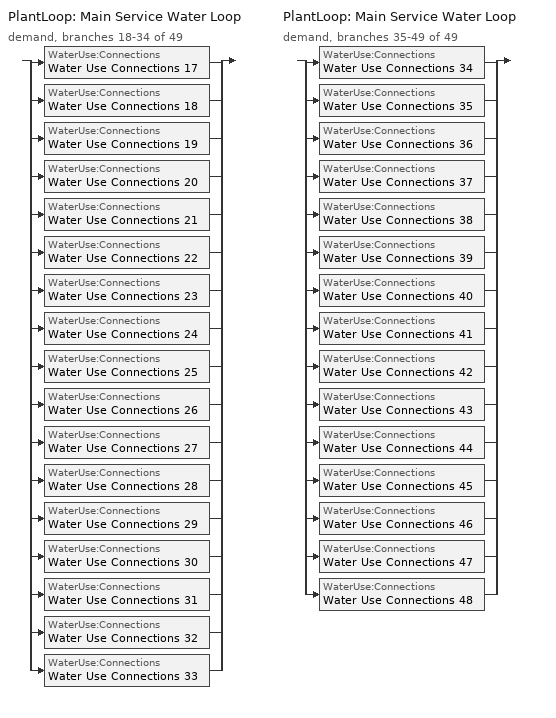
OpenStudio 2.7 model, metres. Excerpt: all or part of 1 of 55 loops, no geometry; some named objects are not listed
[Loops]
PlantLoop 'Main Service Water Loop'
 demand, branches 18-34 of 49: split
  | WaterUse:Connections 'Water Use Connections 17'
  | WaterUse:Connections 'Water Use Connections 18'
  | WaterUse:Connections 'Water Use Connections 19'
  | WaterUse:Connections 'Water Use Connections 20'
  | WaterUse:Connections 'Water Use Connections 21'
  | WaterUse:Connections 'Water Use Connections 22'
  | WaterUse:Connections 'Water Use Connections 23'
  | WaterUse:Connections 'Water Use Connections 24'
  | WaterUse:Connections 'Water Use Connections 25'
  | WaterUse:Connections 'Water Use Connections 26'
  | WaterUse:Connections 'Water Use Connections 27'
  | WaterUse:Connections 'Water Use Connections 28'
  | WaterUse:Connections 'Water Use Connections 29'
  | WaterUse:Connections 'Water Use Connections 30'
  | WaterUse:Connections 'Water Use Connections 31'
  | WaterUse:Connections 'Water Use Connections 32'
  | WaterUse:Connections 'Water Use Connections 33'
PlantLoop 'Main Service Water Loop'
 demand, branches 35-49 of 49: split
  | WaterUse:Connections 'Water Use Connections 34'
  | WaterUse:Connections 'Water Use Connections 35'
  | WaterUse:Connections 'Water Use Connections 36'
  | WaterUse:Connections 'Water Use Connections 37'
  | WaterUse:Connections 'Water Use Connections 38'
  | WaterUse:Connections 'Water Use Connections 39'
  | WaterUse:Connections 'Water Use Connections 40'
  | WaterUse:Connections 'Water Use Connections 41'
  | WaterUse:Connections 'Water Use Connections 42'
  | WaterUse:Connections 'Water Use Connections 43'
  | WaterUse:Connections 'Water Use Connections 44'
  | WaterUse:Connections 'Water Use Connections 45'
  | WaterUse:Connections 'Water Use Connections 46'
  | WaterUse:Connections 'Water Use Connections 47'
  | WaterUse:Connections 'Water Use Connections 48'
[WaterUse:Connections]
Name | Water Use Equipment Name 1
Water Use Connections 17 | OR3_Flr_2 Service Water Use 0.02gpm
Water Use Connections 18 | OR4_Flr_2 Service Water Use 0.28gpm
Water Use Connections 19 | IC_PatRoom1_Mult5_Flr_2 Service Water Use 0.01gpm
Water Use Connections 20 | IC_PatRoom2_Flr_2 Service Water Use 0.01gpm
Water Use Connections 21 | IC_PatRoom3_Mult6_Flr_2 Service Water Use 0.01gpm
Water Use Connections 22 | PatRoom1_Mult10_Flr_3 Service Water Use 0.01gpm
Water Use Connections 23 | PatRoom1_Mult10_Flr_4 Service Water Use 0.01gpm
Water Use Connections 24 | PatRoom2_Flr_3 Service Water Use 0.01gpm
Water Use Connections 25 | PatRoom2_Flr_4 Service Water Use 0.01gpm
Water Use Connections 26 | PatRoom3_Mult10_Flr_3 Service Water Use 0.01gpm
Water Use Connections 27 | PatRoom3_Mult10_Flr_4 Service Water Use 0.01gpm
Water Use Connections 28 | PatRoom4_Flr_3 Service Water Use 0.01gpm
Water Use Connections 29 | PatRoom4_Flr_4 Service Water Use 0.01gpm
Water Use Connections 30 | PatRoom5_Mult10_Flr_3 Service Water Use 0.01gpm
Water Use Connections 31 | PatRoom5_Mult10_Flr_4 Service Water Use 0.01gpm
Water Use Connections 32 | PatRoom6_Flr_3 Service Water Use 0.01gpm
Water Use Connections 33 | PatRoom6_Flr_4 Service Water Use 0.01gpm
Water Use Connections 34 | PatRoom7_Mult10_Flr_3 Service Water Use 0.01gpm
Water Use Connections 35 | PatRoom7_Mult10_Flr_4 Service Water Use 0.01gpm
Water Use Connections 36 | PatRoom8_Flr_3 Service Water Use 0.01gpm
Water Use Connections 37 | PatRoom8_Flr_4 Service Water Use 0.01gpm
Water Use Connections 38 | PhysTherapy_Flr_3 Service Water Use 0.06gpm
Water Use Connections 39 | ICU_Flr_2 Service Water Use 0.01gpm
Water Use Connections 40 | Basement Service Water Use 2.83gpm
Water Use Connections 41 | Lab_Flr_3 Service Water Use 0.14gpm
Water Use Connections 42 | Lab_Flr_4 Service Water Use 0.2gpm
Water Use Connections 43 | Lobby_Records_Flr_1 Service Water Use 0.56gpm
Water Use Connections 44 | Office1_Flr_5 Service Water Use 0.01gpm
Water Use Connections 45 | Office1_Mult4_Flr_1 Service Water Use 0.01gpm
Water Use Connections 46 | Office2_Mult5_Flr_5 Service Water Use 0.01gpm
Water Use Connections 47 | Office3_Flr_5 Service Water Use 0.01gpm
Water Use Connections 48 | Office4_Mult6_Flr_5 Service Water Use 0.01gpm
[WaterUse:Equipment:Definition] Sensible Fraction Schedule=Fraction Sensible - 0.2; Latent Fraction Schedule=Fraction Latent - 0.05
Name | Peak Flow Rate {m3/s} | Target Temperature Schedule
OR3_Flr_2 Service Water Use Def 0.02gpm | 1.11022e-06 | Mixed Water At Faucet Temp - 140F 16
OR4_Flr_2 Service Water Use Def 0.28gpm | 1.77635e-05 | Mixed Water At Faucet Temp - 140F 17
IC_PatRoom1_Mult5_Flr_2 Service Water Use Def 0.01gpm | 4.99598e-07 | Mixed Water At Faucet Temp - 140F 18
IC_PatRoom2_Flr_2 Service Water Use Def 0.01gpm | 6.6613e-07 | Mixed Water At Faucet Temp - 140F 19
IC_PatRoom3_Mult6_Flr_2 Service Water Use Def 0.01gpm | 4.99598e-07 | Mixed Water At Faucet Temp - 140F 20
PatRoom1_Mult10_Flr_3 Service Water Use Def 0.01gpm | 4.99598e-07 | Mixed Water At Faucet Temp - 140F 21
PatRoom1_Mult10_Flr_4 Service Water Use Def 0.01gpm | 4.99598e-07 | Mixed Water At Faucet Temp - 140F 22
PatRoom2_Flr_3 Service Water Use Def 0.01gpm | 8.32663e-07 | Mixed Water At Faucet Temp - 140F 23
PatRoom2_Flr_4 Service Water Use Def 0.01gpm | 8.32663e-07 | Mixed Water At Faucet Temp - 140F 24
PatRoom3_Mult10_Flr_3 Service Water Use Def 0.01gpm | 4.82988e-07 | Mixed Water At Faucet Temp - 140F 25
PatRoom3_Mult10_Flr_4 Service Water Use Def 0.01gpm | 4.82988e-07 | Mixed Water At Faucet Temp - 140F 26
PatRoom4_Flr_3 Service Water Use Def 0.01gpm | 8.32663e-07 | Mixed Water At Faucet Temp - 140F 27
PatRoom4_Flr_4 Service Water Use Def 0.01gpm | 8.32663e-07 | Mixed Water At Faucet Temp - 140F 28
PatRoom5_Mult10_Flr_3 Service Water Use Def 0.01gpm | 4.99598e-07 | Mixed Water At Faucet Temp - 140F 29
PatRoom5_Mult10_Flr_4 Service Water Use Def 0.01gpm | 4.99598e-07 | Mixed Water At Faucet Temp - 140F 30
PatRoom6_Flr_3 Service Water Use Def 0.01gpm | 6.6613e-07 | Mixed Water At Faucet Temp - 140F 31
PatRoom6_Flr_4 Service Water Use Def 0.01gpm | 6.6613e-07 | Mixed Water At Faucet Temp - 140F 32
PatRoom7_Mult10_Flr_3 Service Water Use Def 0.01gpm | 4.82988e-07 | Mixed Water At Faucet Temp - 140F 33
PatRoom7_Mult10_Flr_4 Service Water Use Def 0.01gpm | 4.82988e-07 | Mixed Water At Faucet Temp - 140F 34
PatRoom8_Flr_3 Service Water Use Def 0.01gpm | 6.6613e-07 | Mixed Water At Faucet Temp - 140F 35
PatRoom8_Flr_4 Service Water Use Def 0.01gpm | 6.6613e-07 | Mixed Water At Faucet Temp - 140F 36
PhysTherapy_Flr_3 Service Water Use Def 0.06gpm | 3.66372e-06 | Mixed Water At Faucet Temp - 140F 37
ICU_Flr_2 Service Water Use Def 0.01gpm | 6.6613e-07 | Mixed Water At Faucet Temp - 140F 38
Basement Service Water Use Def 2.83gpm | 0.000178745 | Mixed Water At Faucet Temp - 140F 39
Lab_Flr_3 Service Water Use Def 0.14gpm | 9.10538e-06 | Mixed Water At Faucet Temp - 140F 40
Lab_Flr_4 Service Water Use Def 0.2gpm | 1.26565e-05 | Mixed Water At Faucet Temp - 140F 41
Lobby_Records_Flr_1 Service Water Use Def 0.56gpm | 3.52488e-05 | Mixed Water At Faucet Temp - 140F 42
Office1_Flr_5 Service Water Use Def 0.01gpm | 3.33284e-07 | Mixed Water At Faucet Temp - 140F 43
Office1_Mult4_Flr_1 Service Water Use Def 0.01gpm | 3.33065e-07 | Mixed Water At Faucet Temp - 140F 44
Office2_Mult5_Flr_5 Service Water Use Def 0.01gpm | 6.8274e-07 | Mixed Water At Faucet Temp - 140F 45
Office3_Flr_5 Service Water Use Def 0.01gpm | 6.6613e-07 | Mixed Water At Faucet Temp - 140F 46
Office4_Mult6_Flr_5 Service Water Use Def 0.01gpm | 3.33065e-07 | Mixed Water At Faucet Temp - 140F 47
[WaterUse:Equipment]
Name | Water Use Equipment Definition | Space | Flow Rate Fraction Schedule
OR3_Flr_2 Service Water Use 0.02gpm | OR3_Flr_2 Service Water Use Def 0.02gpm | OR3_Flr_2 | NECB-H-Service Water Heating
OR4_Flr_2 Service Water Use 0.28gpm | OR4_Flr_2 Service Water Use Def 0.28gpm | OR4_Flr_2 | NECB-H-Service Water Heating
IC_PatRoom1_Mult5_Flr_2 Service Water Use 0.01gpm | IC_PatRoom1_Mult5_Flr_2 Service Water Use Def 0.01gpm | IC_PatRoom1_Mult5_Flr_2 | NECB-H-Service Water Heating
IC_PatRoom2_Flr_2 Service Water Use 0.01gpm | IC_PatRoom2_Flr_2 Service Water Use Def 0.01gpm | IC_PatRoom2_Flr_2 | NECB-H-Service Water Heating
IC_PatRoom3_Mult6_Flr_2 Service Water Use 0.01gpm | IC_PatRoom3_Mult6_Flr_2 Service Water Use Def 0.01gpm | IC_PatRoom3_Mult6_Flr_2 | NECB-H-Service Water Heating
PatRoom1_Mult10_Flr_3 Service Water Use 0.01gpm | PatRoom1_Mult10_Flr_3 Service Water Use Def 0.01gpm | PatRoom1_Mult10_Flr_3 | NECB-H-Service Water Heating
PatRoom1_Mult10_Flr_4 Service Water Use 0.01gpm | PatRoom1_Mult10_Flr_4 Service Water Use Def 0.01gpm | PatRoom1_Mult10_Flr_4 | NECB-H-Service Water Heating
PatRoom2_Flr_3 Service Water Use 0.01gpm | PatRoom2_Flr_3 Service Water Use Def 0.01gpm | PatRoom2_Flr_3 | NECB-H-Service Water Heating
PatRoom2_Flr_4 Service Water Use 0.01gpm | PatRoom2_Flr_4 Service Water Use Def 0.01gpm | PatRoom2_Flr_4 | NECB-H-Service Water Heating
PatRoom3_Mult10_Flr_3 Service Water Use 0.01gpm | PatRoom3_Mult10_Flr_3 Service Water Use Def 0.01gpm | PatRoom3_Mult10_Flr_3 | NECB-H-Service Water Heating
PatRoom3_Mult10_Flr_4 Service Water Use 0.01gpm | PatRoom3_Mult10_Flr_4 Service Water Use Def 0.01gpm | PatRoom3_Mult10_Flr_4 | NECB-H-Service Water Heating
PatRoom4_Flr_3 Service Water Use 0.01gpm | PatRoom4_Flr_3 Service Water Use Def 0.01gpm | PatRoom4_Flr_3 | NECB-H-Service Water Heating
PatRoom4_Flr_4 Service Water Use 0.01gpm | PatRoom4_Flr_4 Service Water Use Def 0.01gpm | PatRoom4_Flr_4 | NECB-H-Service Water Heating
PatRoom5_Mult10_Flr_3 Service Water Use 0.01gpm | PatRoom5_Mult10_Flr_3 Service Water Use Def 0.01gpm | PatRoom5_Mult10_Flr_3 | NECB-H-Service Water Heating
PatRoom5_Mult10_Flr_4 Service Water Use 0.01gpm | PatRoom5_Mult10_Flr_4 Service Water Use Def 0.01gpm | PatRoom5_Mult10_Flr_4 | NECB-H-Service Water Heating
PatRoom6_Flr_3 Service Water Use 0.01gpm | PatRoom6_Flr_3 Service Water Use Def 0.01gpm | PatRoom6_Flr_3 | NECB-H-Service Water Heating
PatRoom6_Flr_4 Service Water Use 0.01gpm | PatRoom6_Flr_4 Service Water Use Def 0.01gpm | PatRoom6_Flr_4 | NECB-H-Service Water Heating
PatRoom7_Mult10_Flr_3 Service Water Use 0.01gpm | PatRoom7_Mult10_Flr_3 Service Water Use Def 0.01gpm | PatRoom7_Mult10_Flr_3 | NECB-H-Service Water Heating
PatRoom7_Mult10_Flr_4 Service Water Use 0.01gpm | PatRoom7_Mult10_Flr_4 Service Water Use Def 0.01gpm | PatRoom7_Mult10_Flr_4 | NECB-H-Service Water Heating
PatRoom8_Flr_3 Service Water Use 0.01gpm | PatRoom8_Flr_3 Service Water Use Def 0.01gpm | PatRoom8_Flr_3 | NECB-H-Service Water Heating
PatRoom8_Flr_4 Service Water Use 0.01gpm | PatRoom8_Flr_4 Service Water Use Def 0.01gpm | PatRoom8_Flr_4 | NECB-H-Service Water Heating
PhysTherapy_Flr_3 Service Water Use 0.06gpm | PhysTherapy_Flr_3 Service Water Use Def 0.06gpm | PhysTherapy_Flr_3 | NECB-C-Service Water Heating
ICU_Flr_2 Service Water Use 0.01gpm | ICU_Flr_2 Service Water Use Def 0.01gpm | ICU_Flr_2 | NECB-H-Service Water Heating
Basement Service Water Use 2.83gpm | Basement Service Water Use Def 2.83gpm | Basement | NECB-A-Service Water Heating
Lab_Flr_3 Service Water Use 0.14gpm | Lab_Flr_3 Service Water Use Def 0.14gpm | Lab_Flr_3 | NECB-A-Service Water Heating
Lab_Flr_4 Service Water Use 0.2gpm | Lab_Flr_4 Service Water Use Def 0.2gpm | Lab_Flr_4 | NECB-A-Service Water Heating
Lobby_Records_Flr_1 Service Water Use 0.56gpm | Lobby_Records_Flr_1 Service Water Use Def 0.56gpm | Lobby_Records_Flr_1 | NECB-A-Service Water Heating
Office1_Flr_5 Service Water Use 0.01gpm | Office1_Flr_5 Service Water Use Def 0.01gpm | Office1_Flr_5 | NECB-A-Service Water Heating
Office1_Mult4_Flr_1 Service Water Use 0.01gpm | Office1_Mult4_Flr_1 Service Water Use Def 0.01gpm | Office1_Mult4_Flr_1 | NECB-A-Service Water Heating
Office2_Mult5_Flr_5 Service Water Use 0.01gpm | Office2_Mult5_Flr_5 Service Water Use Def 0.01gpm | Office2_Mult5_Flr_5 | NECB-A-Service Water Heating
Office3_Flr_5 Service Water Use 0.01gpm | Office3_Flr_5 Service Water Use Def 0.01gpm | Office3_Flr_5 | NECB-A-Service Water Heating
Office4_Mult6_Flr_5 Service Water Use 0.01gpm | Office4_Mult6_Flr_5 Service Water Use Def 0.01gpm | Office4_Mult6_Flr_5 | NECB-A-Service Water Heating
[Schedule:Ruleset]
Name | Default Day Schedule
Fraction Sensible - 0.2 | Fraction Sensible - 0.2 Default
Fraction Latent - 0.05 | Fraction Latent - 0.05 Default
NECB-H-Service Water Heating | NECB-H-Service Water Heating Default
Mixed Water At Faucet Temp - 140F 16 | Mixed Water At Faucet Temp - 140F Default 16
Mixed Water At Faucet Temp - 140F 17 | Mixed Water At Faucet Temp - 140F Default 17
Mixed Water At Faucet Temp - 140F 18 | Mixed Water At Faucet Temp - 140F Default 18
Mixed Water At Faucet Temp - 140F 19 | Mixed Water At Faucet Temp - 140F Default 19
Mixed Water At Faucet Temp - 140F 20 | Mixed Water At Faucet Temp - 140F Default 20
Mixed Water At Faucet Temp - 140F 21 | Mixed Water At Faucet Temp - 140F Default 21
Mixed Water At Faucet Temp - 140F 22 | Mixed Water At Faucet Temp - 140F Default 22
Mixed Water At Faucet Temp - 140F 23 | Mixed Water At Faucet Temp - 140F Default 23
Mixed Water At Faucet Temp - 140F 24 | Mixed Water At Faucet Temp - 140F Default 24
Mixed Water At Faucet Temp - 140F 25 | Mixed Water At Faucet Temp - 140F Default 25
Mixed Water At Faucet Temp - 140F 26 | Mixed Water At Faucet Temp - 140F Default 26
Mixed Water At Faucet Temp - 140F 27 | Mixed Water At Faucet Temp - 140F Default 27
Mixed Water At Faucet Temp - 140F 28 | Mixed Water At Faucet Temp - 140F Default 28
Mixed Water At Faucet Temp - 140F 29 | Mixed Water At Faucet Temp - 140F Default 29
Mixed Water At Faucet Temp - 140F 30 | Mixed Water At Faucet Temp - 140F Default 30
Mixed Water At Faucet Temp - 140F 31 | Mixed Water At Faucet Temp - 140F Default 31
Mixed Water At Faucet Temp - 140F 32 | Mixed Water At Faucet Temp - 140F Default 32
Mixed Water At Faucet Temp - 140F 33 | Mixed Water At Faucet Temp - 140F Default 33
Mixed Water At Faucet Temp - 140F 34 | Mixed Water At Faucet Temp - 140F Default 34
Mixed Water At Faucet Temp - 140F 35 | Mixed Water At Faucet Temp - 140F Default 35
Mixed Water At Faucet Temp - 140F 36 | Mixed Water At Faucet Temp - 140F Default 36
Mixed Water At Faucet Temp - 140F 37 | Mixed Water At Faucet Temp - 140F Default 37
NECB-C-Service Water Heating | NECB-C-Service Water Heating Default
Mixed Water At Faucet Temp - 140F 38 | Mixed Water At Faucet Temp - 140F Default 38
Mixed Water At Faucet Temp - 140F 39 | Mixed Water At Faucet Temp - 140F Default 39
NECB-A-Service Water Heating | NECB-A-Service Water Heating Default
Mixed Water At Faucet Temp - 140F 40 | Mixed Water At Faucet Temp - 140F Default 40
Mixed Water At Faucet Temp - 140F 41 | Mixed Water At Faucet Temp - 140F Default 41
Mixed Water At Faucet Temp - 140F 42 | Mixed Water At Faucet Temp - 140F Default 42
Mixed Water At Faucet Temp - 140F 43 | Mixed Water At Faucet Temp - 140F Default 43
Mixed Water At Faucet Temp - 140F 44 | Mixed Water At Faucet Temp - 140F Default 44
Mixed Water At Faucet Temp - 140F 45 | Mixed Water At Faucet Temp - 140F Default 45
Mixed Water At Faucet Temp - 140F 46 | Mixed Water At Faucet Temp - 140F Default 46
Mixed Water At Faucet Temp - 140F 47 | Mixed Water At Faucet Temp - 140F Default 47
[Schedule:Day]
Fraction Sensible - 0.2 Default: 24, 0, 0.2
Fraction Latent - 0.05 Default; NECB-A-Service Water Heating Sat Day; NECB-A-Service Water Heating Sun|Hol Day: 24, 0, 0.05
NECB-H-Service Water Heating Default; NECB-H-Service Water Heating Default|Wkdy Day; NECB-H-Service Water Heating Sat Day; NECB-H-Service Water Heating Sun|Hol Day: 24, 0, 0.9
Mixed Water At Faucet Temp - 140F Default 16; Mixed Water At Faucet Temp - 140F Default 17; Mixed Water At Faucet Temp - 140F Default 18; Mixed Water At Faucet Temp - 140F Default 19; Mixed Water At Faucet Temp - 140F Default 20; Mixed Water At Faucet Temp - 140F Default 21; Mixed Water At Faucet Temp - 140F Default 22; Mixed Water At Faucet Temp - 140F Default 23; Mixed Water At Faucet Temp - 140F Default 24; Mixed Water At Faucet Temp - 140F Default 25; Mixed Water At Faucet Temp - 140F Default 26; Mixed Water At Faucet Temp - 140F Default 27; Mixed Water At Faucet Temp - 140F Default 28; Mixed Water At Faucet Temp - 140F Default 29; Mixed Water At Faucet Temp - 140F Default 30; Mixed Water At Faucet Temp - 140F Default 31; Mixed Water At Faucet Temp - 140F Default 32; Mixed Water At Faucet Temp - 140F Default 33; Mixed Water At Faucet Temp - 140F Default 34; Mixed Water At Faucet Temp - 140F Default 35; Mixed Water At Faucet Temp - 140F Default 36; Mixed Water At Faucet Temp - 140F Default 37; Mixed Water At Faucet Temp - 140F Default 38; Mixed Water At Faucet Temp - 140F Default 39; Mixed Water At Faucet Temp - 140F Default 40; Mixed Water At Faucet Temp - 140F Default 41; Mixed Water At Faucet Temp - 140F Default 42; Mixed Water At Faucet Temp - 140F Default 43; Mixed Water At Faucet Temp - 140F Default 44; Mixed Water At Faucet Temp - 140F Default 45; Mixed Water At Faucet Temp - 140F Default 46; Mixed Water At Faucet Temp - 140F Default 47: 24, 0, 60
NECB-C-Service Water Heating Default; NECB-C-Service Water Heating Default|Wkdy Day: 8, 0, 0.05, 9, 0, 0.1, 10, 0, 0.2, 11, 0, 0.3, 12, 0, 0.4, 16, 0, 0.8, 17, 0, 0.6, 18, 0, 0.4, 19, 0, 0.3, 21, 0, 0.2, 24, 0, 0.05
NECB-C-Service Water Heating Sat Day: 8, 0, 0.05, 9, 0, 0.1, 10, 0, 0.2, 11, 0, 0.3, 12, 0, 0.5, 16, 0, 0.9, 17, 0, 0.7, 18, 0, 0.5, 19, 0, 0.3, 21, 0, 0.2, 24, 0, 0.05
NECB-C-Service Water Heating Sun|Hol Day: 8, 0, 0.05, 9, 0, 0.1, 10, 0, 0.2, 11, 0, 0.3, 12, 0, 0.5, 17, 0, 0.9, 18, 0, 0.5, 19, 0, 0.3, 24, 0, 0.05
NECB-A-Service Water Heating Default; NECB-A-Service Water Heating Default|Wkdy Day: 7, 0, 0.05, 8, 0, 0.1, 10, 0, 0.5, 16, 0, 0.9, 17, 0, 0.7, 18, 0, 0.5, 19, 0, 0.3, 22, 0, 0.2, 24, 0, 0.05
[Schedule:Rule] Date Specification Type=DateRange; Start Month=1; Start Day=1; End Month=12; End Day=31
Name | Schedule Ruleset | Rule Order | Day Schedule | Apply Monday | Apply Tuesday | Apply Wednesday | Apply Thursday | Apply Friday | Apply Saturday | Apply Sunday
Schedule Rule 65 | NECB-H-Service Water Heating | 2 | NECB-H-Service Water Heating Default|Wkdy Day | Yes | Yes | Yes | Yes | Yes
Schedule Rule 66 | NECB-H-Service Water Heating | 1 | NECB-H-Service Water Heating Sat Day |  |  |  |  |  | Yes
Schedule Rule 67 | NECB-H-Service Water Heating | 0 | NECB-H-Service Water Heating Sun|Hol Day |  |  |  |  |  |  | Yes
Schedule Rule 68 | NECB-C-Service Water Heating | 2 | NECB-C-Service Water Heating Default|Wkdy Day | Yes | Yes | Yes | Yes | Yes
Schedule Rule 69 | NECB-C-Service Water Heating | 1 | NECB-C-Service Water Heating Sat Day |  |  |  |  |  | Yes
Schedule Rule 70 | NECB-C-Service Water Heating | 0 | NECB-C-Service Water Heating Sun|Hol Day |  |  |  |  |  |  | Yes
Schedule Rule 71 | NECB-A-Service Water Heating | 2 | NECB-A-Service Water Heating Default|Wkdy Day | Yes | Yes | Yes | Yes | Yes
Schedule Rule 72 | NECB-A-Service Water Heating | 1 | NECB-A-Service Water Heating Sat Day |  |  |  |  |  | Yes
Schedule Rule 73 | NECB-A-Service Water Heating | 0 | NECB-A-Service Water Heating Sun|Hol Day |  |  |  |  |  |  | Yes
